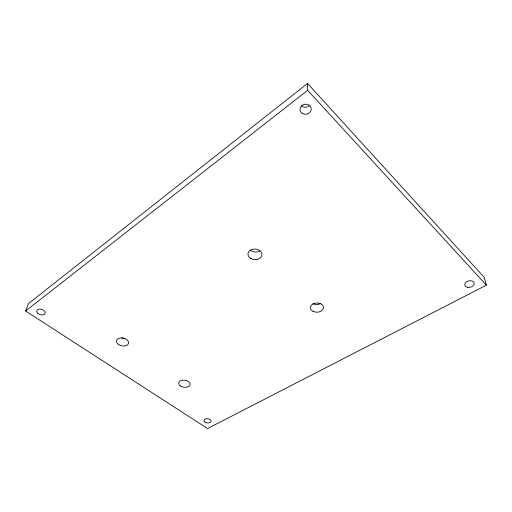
<?xml version="1.0" encoding="UTF-8"?>
<svg xmlns="http://www.w3.org/2000/svg" width="512" height="512" viewBox="0 0 512 512"><rect width="100%" height="100%" fill="white"/><g stroke="black" fill="none" stroke-linecap="round" stroke-linejoin="round"><path stroke-width="0.77" d="M25.6 311.014L28.538 303.552L307.533 83.443L484.192 277.325L486.4 285.152L207.565 428.557L25.6 311.014L307.667 90.323L307.533 83.443M307.667 90.323L486.4 285.152M309.21 105.888A5.568 5.024 -8.5 0 1 301.395 105.702M320.806 303.462A6.534 4.627 -1.4 0 1 312.89 303.686M124.877 338.522A6.125 3.974 12.2 0 1 121.811 337.786M259.891 250.976A6.944 5.306 3.8 0 1 250.163 250.01M37.696 313.222A4.378 2.778 17.3 0 0 44.973 313.715A4.378 2.778 17.3 0 0 40.282 309.062A4.378 2.778 17.3 0 0 37.696 313.222M204.928 422.15A3.629 2.118 5.9 0 0 211.008 421.696A3.629 2.118 5.9 0 0 206.694 418.739A3.629 2.118 5.9 0 0 204.928 422.15M302.515 113.536A5.645 5.062 -7.8 0 0 311.251 109.395A5.645 5.062 -7.8 0 0 303.117 104.755A5.645 5.062 -7.8 0 0 302.515 113.536M467.507 287.29A4.832 3.258 -12.4 0 0 474.246 283.187A4.832 3.258 -12.4 0 0 466.739 281.683A4.832 3.258 -12.4 0 0 467.507 287.29M250.867 258.541A7.034 5.312 3.8 0 0 261.958 255.072A7.034 5.312 3.8 0 0 252.083 249.408A7.034 5.312 3.8 0 0 250.867 258.541M118.573 344.55A6.189 3.968 12 0 0 128.544 343.437A6.189 3.968 12 0 0 120.474 337.933A6.189 3.968 12 0 0 118.573 344.55M180.403 385.984A5.786 3.571 7.6 0 0 189.971 385.043A5.786 3.571 7.6 0 0 182.79 380.147A5.786 3.571 7.6 0 0 180.403 385.984M313.005 311.36A6.611 4.627 -1.3 0 0 323.507 308.058A6.611 4.627 -1.3 0 0 314.317 303.386A6.611 4.627 -1.3 0 0 313.005 311.36"/></g></svg>
